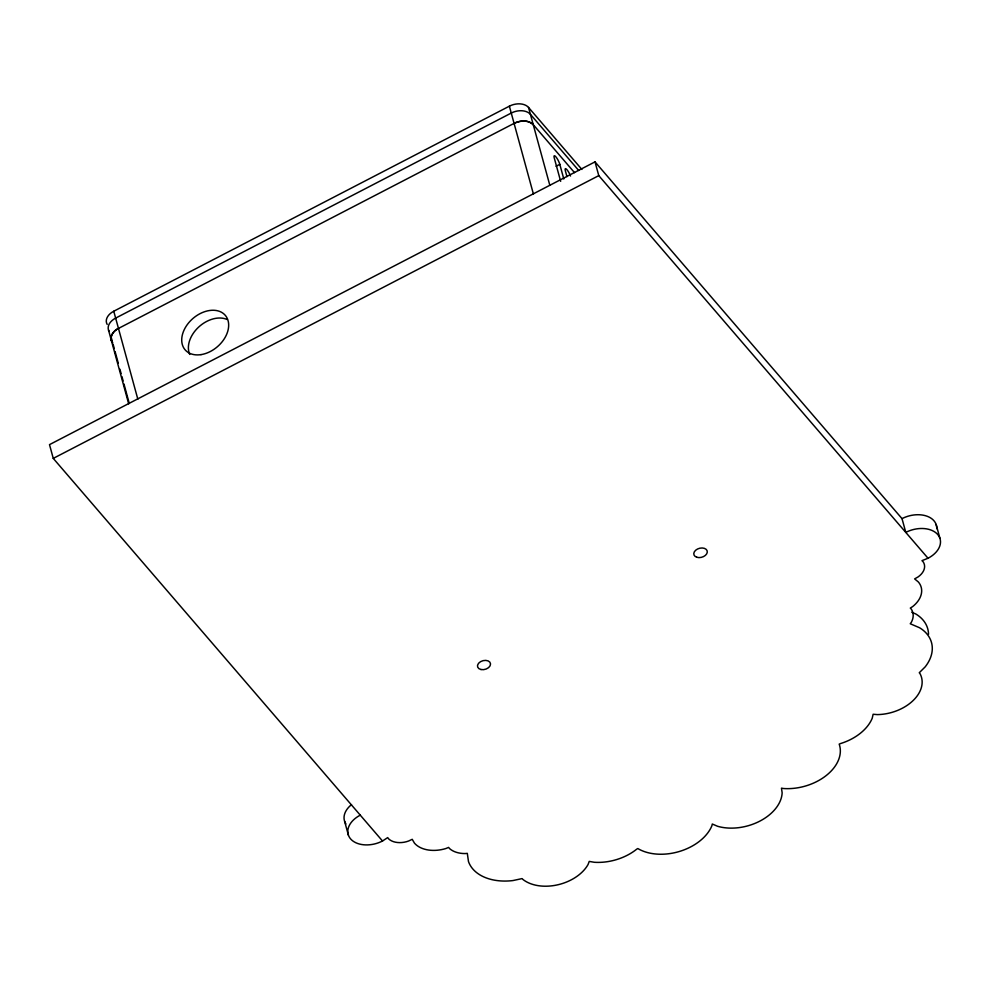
<?xml version="1.0" encoding="UTF-8"?>
<svg xmlns="http://www.w3.org/2000/svg" width="990" height="990" viewBox="0 0 990 990"><rect width="100%" height="100%" fill="white"/><g stroke="black" fill="none" stroke-linecap="round" stroke-linejoin="round"><path stroke-width="1.49" d="M118.466 328.433C113.392 330.623 108.331 337.553 112.65 342.664C108.455 337.442 113.38 330.771 118.466 328.433L514.07 123.379C519.948 120.433 528.264 119.604 533.239 124.653L574.509 172.619M382.511 841.005L387.696 837.602L388.637 838.877A17.758 11.93 -15.3 0 0 408.573 841.03L412.224 839.31L414.464 843.146A28.883 19.404 -15.3 0 0 445.871 848.529L448.618 847.403L449.497 848.529A25.121 16.88 -15.3 0 0 465.176 853.566L467.305 853.355L468.48 861.548A48.139 32.336 -15.3 0 0 512.907 880.568L522.126 878.588L522.906 879.442A38.61 25.938 -15.3 0 0 588.035 864.567L589.236 861.411L594.297 862.278A44.352 29.799 -15.3 0 0 636.657 849.222L637.795 848.529A44.798 30.096 -15.3 0 0 711.909 825.71L712.293 824.014L717.614 826.291A43.077 28.933 -15.3 0 0 782.149 792.841L781.469 788.151L783.647 788.535A44.798 30.096 -15.3 0 0 839.198 744.134L840.461 743.589A44.352 29.799 -15.3 0 0 872.227 718.22L873.13 714.26L877.338 714.607A38.61 25.938 -15.3 0 0 919.995 673.621L919.277 672.73L925.167 666.876A48.139 32.336 -15.3 0 0 919.537 627.734L910.255 623.762L911.32 622.314A25.121 16.88 -15.3 0 0 911.32 609.147L910.317 608.083L912.706 606.548A28.883 19.404 -15.3 0 0 918.336 581.959L914.624 578.89L918.077 576.935A17.758 11.93 -15.3 0 0 923.15 561.825L921.987 560.649L928.026 558.249A24.069 16.174 -15.3 0 0 937.728 534.526A24.069 16.174 -15.3 0 0 905.788 532.397L902.014 518.636L595.015 161.865L49.5 444.634L53.262 458.395L382.511 841.005A24.069 16.174 -15.3 0 1 350.571 838.877A24.069 16.174 -15.3 0 1 360.273 815.154M107.18 324.398A14.442 9.702 -15.3 0 1 113.763 311.231L509.367 106.177A14.442 9.702 -15.3 0 1 528.536 107.452L581.885 169.451M556.046 166.258L559.796 164.315A6.014 1.361 62.6 0 0 555.836 156.779A6.014 1.361 62.6 0 0 554.227 157.856L560.662 181.343M53.262 458.395L598.777 175.626L928.026 558.249M514.07 123.379C519.998 120.483 528.19 119.666 533.239 124.653M911.79 612.278L915.775 613.973A48.139 32.336 -15.3 0 1 928.521 634.318M578.729 170.49L530.417 114.333A14.442 9.702 -15.3 0 0 511.248 113.058L115.644 318.112A14.442 9.702 -15.3 0 0 109.061 331.279M936.132 524.477L939.894 538.238M595.015 161.865L598.777 175.626M566.961 176.653L565.352 170.775A6.014 1.361 62.6 0 1 566.602 169.327A6.014 1.361 62.6 0 1 570.525 176.022M559.796 164.315L563.805 178.992M528.536 107.452L549.772 185.105M509.367 106.177L533.437 194.139M344.631 821.403L348.406 835.164M113.763 311.231L137.833 399.193M111.041 336.773L112.254 341.191M113.058 344.136L114.271 348.567M115.075 351.512L118.305 363.305M119.914 369.196L121.126 373.626M121.931 376.571L123.144 380.989M123.948 383.947L129.183 403.103M108.529 330.115L128.688 403.833M902.014 518.636A24.069 16.174 -15.3 0 1 936.738 528.672M345.918 823.952A24.069 16.174 -15.3 0 1 351.5 804.635M189.758 354.42A26.482 18.686 -40.7 0 1 198.483 327.245A26.482 18.686 -40.7 0 1 227.044 319.473M480.967 669.525A6.67 4.48 -15.3 0 0 490.533 663.894A6.67 4.48 -15.3 0 0 480.496 661.691A6.67 4.48 -15.3 0 0 480.967 669.525M696.762 557.259A6.893 4.628 -15.3 0 0 707.281 552.148A6.893 4.628 -15.3 0 0 697.579 548.98A6.893 4.628 -15.3 0 0 696.762 557.259M201.007 354.63A26.482 18.686 -40.7 0 0 227.292 318.483A26.482 18.686 -40.7 0 0 187.271 324.621A26.482 18.686 -40.7 0 0 201.007 354.63"/></g></svg>
